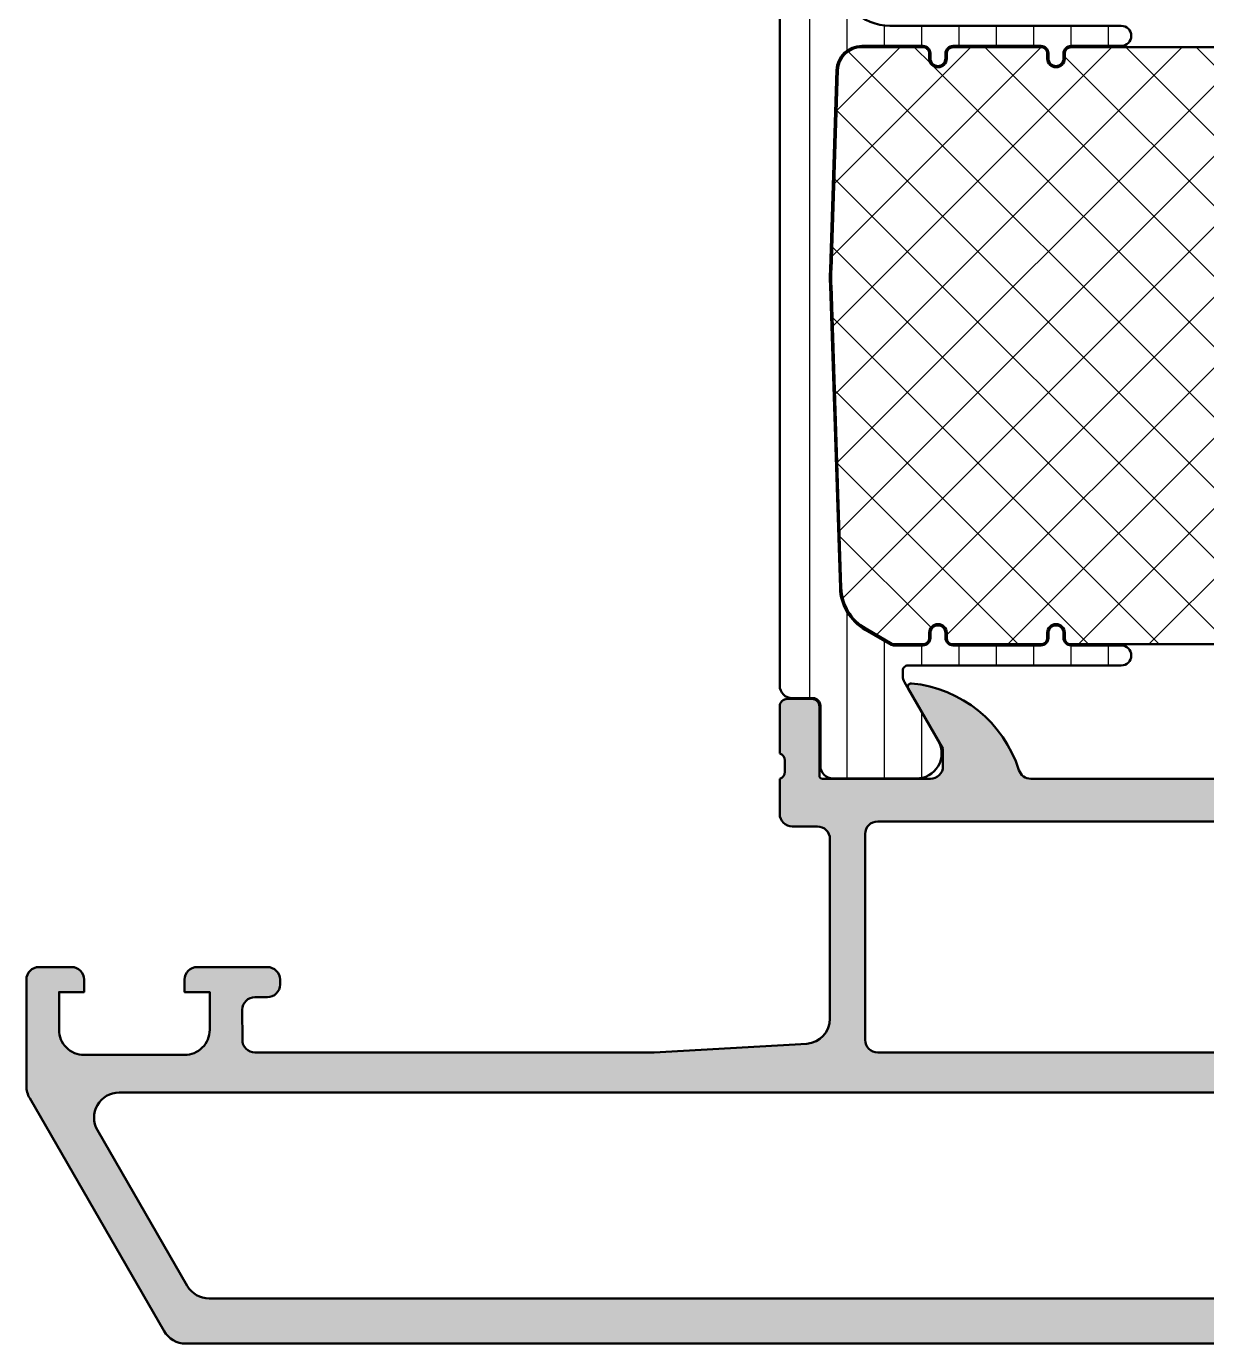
# Model space of a CAD drawing. Extents: x 0 to 94, y 0 to 85.
# Drawn here: x 0 to 47, y 0 to 52.5 of the extents above; entities that cross this region are included whole.
import ezdxf

# ---------------------------------------------------------------- set-up
doc = ezdxf.new("R2010")
doc.units = 0
for name, color, linetype, lineweight in [('0S-Alu contour', 7, 'Continuous', 50), ('0S-Alu hatch', 252, 'Continuous', 25), ('0S-Plastic contour', 254, 'Continuous', 50), ('0S-Plastic hatch', 253, 'Continuous', 25), ('0S-PT contour', 91, 'Continuous', 50), ('0S-PT hatch', 103, 'Continuous', 25)]:
    doc.layers.add(name, color=color, linetype=linetype, lineweight=lineweight)

# ---------------------------------------------------------------- blocks, each defined once
blk = doc.blocks.new('284163__81002B77_D371_412A_8749_E5759F839101___9A96BB0F_FFB2_4C72_AFB3_B5EC14BC6D6A_')
at = {"layer": '0S-Plastic hatch'}
h = blk.add_hatch(dxfattribs=at)
h.set_pattern_fill('ANSI31', color=256, scale=0.4680000000000001, angle=45, style=0)
h.set_pattern_definition([(90, (0, 0), (-1.4859, 0), [])])
edge = h.paths.add_edge_path()
edge.add_line((29.99999999999998, 58.79004476142032), (30.00000000000001, 26.21003876142025))
edge.add_arc((30.50000000000001, 26.21003876142025), 0.5, 180, 270.0000000000081)
edge.add_line((30.50000000000008, 25.71003876142025), (31.32033267325756, 25.71003876142036))
edge.add_ellipse((31.32033267325755, 25.41003876142029), major_axis=(-0.3000000000000718, 0), ratio=1, start_angle=180, end_angle=269.9999999999993, ccw=False)
edge.add_line((31.62033267325762, 25.41003876142035), (31.61999804395146, 23.01004037848405))
edge.add_arc((32.11999402139014, 23.01003773885906), 0.4999959774456543, 179.9996975182267, 270.0003024811965)
edge.add_line((32.11999666101531, 22.51004176142037), (35.43515934783147, 22.51004176142037))
edge.add_arc((35.44703679091135, 23.50997122210529), 0.9999999999998763, 269.3194566383534, 389.9999965993499)
edge.add_line((36.31306222437195, 24.00997117070442), (34.96698728326966, 26.34144167906149))
edge.add_ellipse((35.40000000000014, 26.59144165336105), major_axis=(-0.500000000000092, 0), ratio=1, start_angle=0, end_angle=29.999996599339, ccw=False)
edge.add_line((34.90000000000005, 26.59144165336102), (34.90000000000002, 26.81005449050037))
edge.add_ellipse((35.09999999999999, 26.8100544905004), major_axis=(-0.1999999999999673, 0), ratio=1, start_angle=269.99999999999386, end_angle=360, ccw=False)
edge.add_line((35.10000000000001, 27.01005449050037), (43.60000000000003, 27.01005449050031))
edge.add_arc((43.60000000000005, 27.4100544905003), 0.3999999999999915, 269.999999999998, 449.9999999999979)
edge.add_line((43.60000000000006, 27.81005449050029), (41.60000000000012, 27.81005449050032))
edge.add_ellipse((41.60000000000013, 28.11005449050038), major_axis=(-0.300000000000054, 0), ratio=1, start_angle=0, end_angle=89.99999999999733, ccw=False)
edge.add_line((41.30000000000008, 28.11005449050038), (41.29999999999999, 28.31005449050041))
edge.add_arc((41.00000000000003, 28.31005449050041), 0.2999999999999687, 0, 180)
edge.add_line((40.70000000000006, 28.31005449050041), (40.70000000000014, 28.1100544905005))
edge.add_ellipse((40.39999999999997, 28.11005449050044), major_axis=(-0.3000000000001748, 0), ratio=1, start_angle=90.000000000015, end_angle=180, ccw=False)
edge.add_line((40.40000000000005, 27.81005449050026), (36.90000000000004, 27.81005449050035))
edge.add_ellipse((36.90000000000006, 28.11005449050037), major_axis=(-0.300000000000022, 0), ratio=1, start_angle=0, end_angle=89.99999999999733, ccw=False)
edge.add_line((36.60000000000003, 28.11005449050038), (36.59999999999993, 28.31005449050041))
edge.add_arc((36.29999999999994, 28.31005449050041), 0.2999999999999829, 0, 180)
edge.add_line((35.99999999999996, 28.31005449050041), (36.00000000000004, 28.11005449050044))
edge.add_ellipse((35.70000000000002, 28.1100544905004), major_axis=(-0.3000000000000256, 0), ratio=1, start_angle=90.00000000000682, end_angle=180, ccw=False)
edge.add_line((35.70000000000006, 27.81005449050038), (34.53589838479961, 27.81005449050041))
edge.add_ellipse((34.53589838479964, 28.01005449013193), major_axis=(-0.1999999996315189, 0), ratio=1, start_angle=60.000000000000114, end_angle=89.99999999999193, ccw=False)
edge.add_line((34.43589838498387, 27.83684940969415), (33.39909590169315, 28.43544747352554))
edge.add_ellipse((34.39909573626418, 30.16749836768739), major_axis=(-1.999999992277231, 0), ratio=1, start_angle=1.7229977105126864, end_angle=60.00000534461259, ccw=False)
edge.add_line((32.40000000000005, 30.1073634663445), (32.00538057003607, 42.13205685302933))
edge.add_ellipse((41.99999999997905, 42.46005449050093), major_axis=(-9.99999999997904, 0), ratio=1, start_angle=-1.8796251589935764, end_angle=1.8796251589967028, ccw=False)
edge.add_line((32.00538057003605, 42.78805212797199), (32.26315492135412, 50.72285425424766))
edge.add_ellipse((33.2626168643505, 50.69005449050047), major_axis=(-0.9999999999999885, 0), ratio=1, start_angle=269.9999999999984, end_angle=358.1203748410058, ccw=False)
edge.add_line((33.26261686435053, 51.69005449050046), (35.70000000000007, 51.69005449050039))
edge.add_ellipse((35.70000000000007, 51.39005449050042), major_axis=(-0.2999999999999687, 0), ratio=1, start_angle=180, end_angle=270.00000000000136, ccw=False)
edge.add_line((36.00000000000004, 51.39005449050045), (36.00000000000001, 51.1900544905004))
edge.add_arc((36.3, 51.19005449050039), 0.2999999999999829, 180, 360)
edge.add_line((36.59999999999998, 51.19005449050037), (36.59999999999998, 51.39005449050038))
edge.add_ellipse((36.89999999999994, 51.39005449050038), major_axis=(-0.2999999999999545, 0), ratio=1, start_angle=270, end_angle=360, ccw=False)
edge.add_line((36.89999999999994, 51.69005449050034), (40.40000000000019, 51.6900544905004))
edge.add_ellipse((40.40000000000018, 51.39005449050046), major_axis=(-0.2999999999999332, 0), ratio=1, start_angle=180, end_angle=269.99999999999864, ccw=False)
edge.add_line((40.70000000000011, 51.39005449050049), (40.70000000000002, 51.19005449050036))
edge.add_arc((41.00000000000003, 51.19005449050039), 0.2999999999999971, 180, 360)
edge.add_line((41.30000000000002, 51.1900544905004), (41.30000000000008, 51.39005449050038))
edge.add_ellipse((41.60000000000006, 51.39005449050042), major_axis=(-0.2999999999999829, 0), ratio=1, start_angle=270.0000000000054, end_angle=360, ccw=False)
edge.add_line((41.60000000000003, 51.6900544905004), (43.60000000000003, 51.69005449050039))
edge.add_arc((43.60000000000003, 52.09005449050038), 0.3999999999999915, 270, 450)
edge.add_line((43.60000000000003, 52.49005449050037), (34.3878614122997, 52.49005449050031))
edge.add_ellipse((34.38786141229967, 54.49005449050032), major_axis=(-2.000000000000014, 0), ratio=1, start_angle=-1.8796251589948838, end_angle=90.0000000000008, ccw=False)
edge.add_line((32.38893752630687, 54.55565401799471), (32.39999999999999, 54.892745514656))
edge.add_ellipse((34.39909574398349, 54.83261061308097), major_axis=(-2.000000000000091, 0), ratio=1, start_angle=299.9999946553896, end_angle=358.2770022894894, ccw=False)
edge.add_line((33.39909590555096, 56.56466151393097), (34.39999991921626, 57.14253358699686))
edge.add_arc((33.89999999999996, 58.00855903742182), 1.000000000000033, 299.9999946553925, 360)
edge.add_line((34.89999999999999, 58.00855903742185), (34.90000000000005, 58.40864186947969))
edge.add_ellipse((35.40000000000001, 58.40864186947963), major_axis=(-0.4999999999999574, 0), ratio=1, start_angle=330.0000034006557, end_angle=360, ccw=False)
edge.add_line((34.96698728326967, 58.65864184377916), (36.31306222437206, 60.99011235213627))
edge.add_arc((35.44703679091145, 61.49011230073543), 0.9999999999999037, 330.0000034006489, 450.6805433616453)
edge.add_line((35.43515934783159, 62.49004176142037), (32.11999666101519, 62.49004176142037))
edge.add_arc((32.11999402139003, 61.99004578398157), 0.499995977445768, 89.99969751880435, 180.0003024817733)
edge.add_line((31.61999804395123, 61.99004314435656), (31.62033267325751, 59.59004476142033))
edge.add_ellipse((31.3203326732575, 59.59004476142033), major_axis=(-0.3000000000000114, 0), ratio=1, start_angle=90.00000000001148, end_angle=180, ccw=False)
edge.add_line((31.32033267325756, 59.29004476142032), (30.49999999999998, 59.29004476142032))
edge.add_arc((30.49999999999998, 58.79004476142032), 0.5, 90, 180)
at = {"layer": '0S-Plastic contour', "color": 7}
for points in [[(35.43515934783159, 62.49004176142037), (32.11999666101519, 62.49004176142037)], [(31.61999804395123, 61.99004314435656), (31.62033267325751, 59.59004476142033)], [(34.96698728326967, 58.65864184377916), (36.31306222437206, 60.99011235213627)], [(29.99999999999998, 58.79004476142032), (30.00000000000001, 26.21003876142025)], [(31.32033267325756, 59.29004476142032), (30.49999999999998, 59.29004476142032)], [(34.89999999999999, 58.00855903742185), (34.90000000000005, 58.40864186947969)], [(33.39909590555096, 56.56466151393097), (34.39999991921626, 57.14253358699686)], [(32.38893752630687, 54.55565401799471), (32.39999999999999, 54.892745514656)], [(43.60000000000003, 52.49005449050037), (34.3878614122997, 52.49005449050031)], [(33.26261686435053, 51.69005449050046), (35.70000000000007, 51.69005449050039)], [(36.89999999999994, 51.69005449050034), (40.40000000000019, 51.6900544905004)], [(41.60000000000003, 51.6900544905004), (43.60000000000003, 51.69005449050039)], [(36.00000000000004, 51.39005449050045), (36.00000000000001, 51.1900544905004)], [(36.59999999999998, 51.19005449050037), (36.59999999999998, 51.39005449050038)], [(40.70000000000011, 51.39005449050049), (40.70000000000002, 51.19005449050036)], [(41.30000000000002, 51.1900544905004), (41.30000000000008, 51.39005449050038)], [(32.00538057003605, 42.78805212797199), (32.26315492135412, 50.72285425424766)], [(32.40000000000005, 30.1073634663445), (32.00538057003607, 42.13205685302933)], [(34.43589838498387, 27.83684940969415), (33.39909590169315, 28.43544747352554)], [(35.70000000000006, 27.81005449050038), (34.53589838479961, 27.81005449050041)], [(35.99999999999996, 28.31005449050041), (36.00000000000004, 28.11005449050044)], [(36.60000000000003, 28.11005449050038), (36.59999999999993, 28.31005449050041)], [(40.40000000000005, 27.81005449050026), (36.90000000000004, 27.81005449050035)], [(40.70000000000006, 28.31005449050041), (40.70000000000014, 28.1100544905005)], [(41.30000000000008, 28.11005449050038), (41.29999999999999, 28.31005449050041)], [(43.60000000000006, 27.81005449050029), (41.60000000000012, 27.81005449050032)], [(34.90000000000005, 26.59144165336102), (34.90000000000002, 26.81005449050037)], [(35.10000000000001, 27.01005449050037), (43.60000000000003, 27.01005449050031)], [(36.31306222437195, 24.00997117070442), (34.96698728326966, 26.34144167906149)], [(30.50000000000008, 25.71003876142025), (31.32033267325756, 25.71003876142036)], [(31.62033267325762, 25.41003876142035), (31.61999804395146, 23.01004037848405)], [(32.11999666101531, 22.51004176142037), (35.43515934783147, 22.51004176142037)]]:
    blk.add_lwpolyline(points, dxfattribs=at)
for centre, radius, start, end in [((32.11999402139003, 61.99004578398157), 0.499995977445768, 89.99969751880435, 180.0003024817733), ((35.44703679091145, 61.49011230073543), 0.9999999999999037, 330.0000034006489, 90.68054336164532), ((30.49999999999998, 58.79004476142032), 0.5, 90, 180), ((33.89999999999996, 58.00855903742182), 1.000000000000033, 299.9999946553925, 0), ((43.60000000000003, 52.09005449050038), 0.3999999999999915, 270, 90), ((36.3, 51.19005449050039), 0.2999999999999829, 180, 0), ((41.00000000000003, 51.19005449050039), 0.2999999999999971, 180, 0), ((36.29999999999994, 28.31005449050041), 0.2999999999999829, 0, 180), ((41.00000000000003, 28.31005449050041), 0.2999999999999687, 0, 180), ((43.60000000000005, 27.4100544905003), 0.3999999999999915, 269.999999999998, 89.99999999999797), ((30.50000000000001, 26.21003876142025), 0.5, 180, 270.0000000000081), ((35.44703679091135, 23.50997122210529), 0.9999999999998763, 269.3194566383534, 29.99999659934991), ((32.11999402139014, 23.01003773885906), 0.4999959774456543, 179.9996975182267, 270.0003024811965)]:
    blk.add_arc(centre, radius, start, end, dxfattribs=at)
at = {"layer": '0S-Plastic contour', "color": 7, "extrusion": (0, 0, -1)}
for centre, radius, start, end in [((-31.3203326732575, 59.59004476142033), 0.3000000000000114, 180, 269.9999999999885), ((-35.40000000000001, 58.40864186947963), 0.4999999999999574, 0, 29.99999659934428), ((-34.39909574398349, 54.83261061308097), 2.000000000000091, 1.722997710510562, 60.00000534461038), ((-34.38786141229967, 54.49005449050032), 2.000000000000014, 269.9999999999992, 1.879625158994947), ((-33.2626168643505, 50.69005449050047), 0.9999999999999885, 1.879625158994171, 90.0000000000016), ((-35.70000000000007, 51.39005449050042), 0.2999999999999687, 89.99999999999864, 180), ((-36.89999999999994, 51.39005449050038), 0.2999999999999545, 0, 90), ((-40.40000000000018, 51.39005449050046), 0.2999999999999332, 90.00000000000136, 180), ((-41.60000000000006, 51.39005449050042), 0.2999999999999829, 0, 89.99999999999459), ((-41.99999999997905, 42.46005449050093), 9.99999999997904, 358.1203748410033, 1.879625158993589), ((-34.39909573626418, 30.16749836768739), 1.999999992277231, 299.9999946553874, 358.2770022894873), ((-34.53589838479964, 28.01005449013193), 0.1999999996315189, 270.0000000000081, 299.9999999999999), ((-35.70000000000002, 28.1100544905004), 0.3000000000000256, 180, 269.9999999999932), ((-36.90000000000006, 28.11005449050037), 0.300000000000022, 270.0000000000027, 0), ((-40.39999999999997, 28.11005449050044), 0.3000000000001748, 180, 269.999999999985), ((-41.60000000000013, 28.11005449050038), 0.300000000000054, 270.0000000000027, 0), ((-35.09999999999999, 26.8100544905004), 0.1999999999999673, 0, 90.00000000000612), ((-35.40000000000014, 26.59144165336105), 0.500000000000092, 330.000003400661, 0), ((-31.32033267325755, 25.41003876142029), 0.3000000000000718, 90.00000000000067, 180)]:
    blk.add_arc(centre, radius, start, end, dxfattribs=at)
blk = doc.blocks.new('371240__C23496F1_27AD_4283_8413_84D6DE00E78A_')
at = {"layer": '0S-PT hatch'}
h = blk.add_hatch(dxfattribs=at)
h.set_pattern_fill('ANSI37', color=256, scale=0.625, angle=90, style=0)
h.set_pattern_definition([(135, (0, 0), (-1.403165018917055, -1.403165018917055), []), (225, (0, 0), (1.403165018917055, -1.403165018917055), [])])
edge = h.paths.add_edge_path()
edge.add_line((58.34999999999999, 51.19005449050035), (58.35000000000002, 28.31005449050037))
edge.add_ellipse((57.90000000000004, 28.31005449050036), major_axis=(-0.4499999999999816, 0), ratio=1, start_angle=90.00000000000091, end_angle=180, ccw=False)
edge.add_line((57.90000000000005, 27.86005449050038), (41.60000000000001, 27.86005449050032))
edge.add_ellipse((41.60000000000003, 28.11005449050034), major_axis=(-0.2500000000000142, 0), ratio=1, start_angle=0, end_angle=89.99999999999352, ccw=False)
edge.add_line((41.35000000000002, 28.11005449050032), (41.34999999999999, 28.31005449050038))
edge.add_arc((40.99999999999996, 28.31005449050037), 0.3500000000000227, 0, 180)
edge.add_line((40.64999999999995, 28.31005449050037), (40.65000000000006, 28.11005449050036))
edge.add_ellipse((40.39999999999999, 28.11005449050039), major_axis=(-0.250000000000071, 0), ratio=1, start_angle=89.99999999999352, end_angle=180, ccw=False)
edge.add_line((40.39999999999996, 27.86005449050032), (36.9, 27.86005449050032))
edge.add_ellipse((36.90000000000001, 28.11005449050036), major_axis=(-0.2500000000000391, 0), ratio=1, start_angle=0, end_angle=89.9999999999967, ccw=False)
edge.add_line((36.64999999999998, 28.11005449050036), (36.65000000000001, 28.31005449050038))
edge.add_arc((36.29999999999999, 28.31005449050037), 0.3500000000000227, 0, 180)
edge.add_line((35.94999999999996, 28.31005449050037), (35.95000000000008, 28.11005449050037))
edge.add_ellipse((35.70000000000004, 28.11005449050042), major_axis=(-0.2500000000000355, 0), ratio=1, start_angle=89.99999999998528, end_angle=180, ccw=False)
edge.add_line((35.69999999999998, 27.86005449050038), (34.5358983847997, 27.86005449050038))
edge.add_ellipse((34.53589838713249, 28.01005449883767), major_axis=(-0.1500000083372975, 0), ratio=1, start_angle=59.99999910894451, end_angle=89.99999910894002, ccw=False)
edge.add_line((34.4608983809436, 27.88015068221609), (33.42409589765384, 28.47874874604682))
edge.add_ellipse((34.39909573626418, 30.16749836768731), major_axis=(-1.949999992277206, 0), ratio=1, start_angle=1.7210023747038008, end_angle=60.00000534460821, ccw=False)
edge.add_line((32.44997535292809, 30.10893471731558), (32.05535366718593, 42.13369684121617))
edge.add_ellipse((42.00025192126274, 42.46005453213391), major_axis=(-9.950251787083639, 0), ratio=1, start_angle=-1.8796724993554221, end_angle=1.8795778186358234, ccw=False)
edge.add_line((32.05535420650241, 42.7864286568991), (32.31312801850385, 50.72121426606023))
edge.add_ellipse((33.26261686435047, 50.69005449050038), major_axis=(-0.9500000000000488, 0), ratio=1, start_angle=269.99999999999784, end_angle=358.12037484100483, ccw=False)
edge.add_line((33.26261686435051, 51.64005449050043), (35.7, 51.64005449050039))
edge.add_ellipse((35.70000000000001, 51.39005449050038), major_axis=(-0.2500000000000071, 0), ratio=1, start_angle=180, end_angle=270.00000000000165, ccw=False)
edge.add_line((35.95000000000002, 51.3900544905004), (35.95000000000002, 51.19005449050037))
edge.add_arc((36.3, 51.19005449050038), 0.3499999999999801, 180, 360)
edge.add_line((36.64999999999998, 51.19005449050039), (36.64999999999998, 51.39005449050036))
edge.add_ellipse((36.89999999999996, 51.39005449050038), major_axis=(-0.2499999999999858, 0), ratio=1, start_angle=270, end_angle=360, ccw=False)
edge.add_line((36.89999999999996, 51.64005449050036), (40.40000000000008, 51.64005449050037))
edge.add_ellipse((40.40000000000008, 51.3900544905004), major_axis=(-0.2499999999999716, 0), ratio=1, start_angle=180, end_angle=270.00000000000324, ccw=False)
edge.add_line((40.65000000000006, 51.39005449050042), (40.65000000000003, 51.19005449050039))
edge.add_arc((41.00000000000001, 51.19005449050037), 0.3499999999999801, 180, 360)
edge.add_line((41.34999999999999, 51.19005449050036), (41.35000000000002, 51.39005449050042))
edge.add_ellipse((41.59999999999996, 51.39005449050042), major_axis=(-0.2499999999999432, 0), ratio=1, start_angle=270.00000000000324, end_angle=360, ccw=False)
edge.add_line((41.59999999999995, 51.64005449050037), (57.89999999999996, 51.64005449050039))
edge.add_ellipse((57.89999999999996, 51.19005449050035), major_axis=(-0.4500000000000313, 0), ratio=1, start_angle=180, end_angle=270, ccw=False)
at = {"layer": '0S-PT contour', "color": 7}
for points in [[(33.26261686435051, 51.64005449050043), (35.7, 51.64005449050039)], [(36.89999999999996, 51.64005449050036), (40.40000000000008, 51.64005449050037)], [(41.59999999999995, 51.64005449050037), (57.89999999999996, 51.64005449050039)], [(35.95000000000002, 51.3900544905004), (35.95000000000002, 51.19005449050037)], [(36.64999999999998, 51.19005449050039), (36.64999999999998, 51.39005449050036)], [(40.65000000000006, 51.39005449050042), (40.65000000000003, 51.19005449050039)], [(41.34999999999999, 51.19005449050036), (41.35000000000002, 51.39005449050042)], [(58.34999999999999, 51.19005449050035), (58.35000000000002, 28.31005449050037)], [(32.05535420650241, 42.7864286568991), (32.31312801850385, 50.72121426606023)], [(32.44997535292809, 30.10893471731558), (32.05535366718593, 42.13369684121617)], [(34.4608983809436, 27.88015068221609), (33.42409589765384, 28.47874874604682)], [(35.69999999999998, 27.86005449050038), (34.5358983847997, 27.86005449050038)], [(35.94999999999996, 28.31005449050037), (35.95000000000008, 28.11005449050037)], [(36.64999999999998, 28.11005449050036), (36.65000000000001, 28.31005449050038)], [(40.39999999999996, 27.86005449050032), (36.9, 27.86005449050032)], [(40.64999999999995, 28.31005449050037), (40.65000000000006, 28.11005449050036)], [(41.35000000000002, 28.11005449050032), (41.34999999999999, 28.31005449050038)], [(57.90000000000005, 27.86005449050038), (41.60000000000001, 27.86005449050032)]]:
    blk.add_lwpolyline(points, dxfattribs=at)
at = {"layer": '0S-PT contour', "color": 7, "extrusion": (0, 0, -1)}
for centre, radius, start, end in [((-33.26261686435047, 50.69005449050038), 0.9500000000000488, 1.879625158995141, 90.00000000000216), ((-35.70000000000001, 51.39005449050038), 0.2500000000000071, 89.99999999999837, 180), ((-36.89999999999996, 51.39005449050038), 0.2499999999999858, 0, 90), ((-40.40000000000008, 51.3900544905004), 0.2499999999999716, 89.99999999999675, 180), ((-41.59999999999996, 51.39005449050042), 0.2499999999999432, 0, 89.99999999999675), ((-57.89999999999996, 51.19005449050035), 0.4500000000000313, 90, 180), ((-42.00025192126274, 42.46005453213391), 9.95025178708364, 358.1204221813642, 1.879672499355316), ((-34.39909573626418, 30.16749836768731), 1.949999992277206, 299.9999946553918, 358.2789976252962), ((-34.53589838713249, 28.01005449883767), 0.1500000083372975, 270.0000008910601, 300.0000008910555), ((-35.70000000000004, 28.11005449050042), 0.2500000000000355, 180, 270.0000000000147), ((-36.90000000000001, 28.11005449050036), 0.2500000000000391, 270.0000000000033, 0), ((-40.39999999999999, 28.11005449050039), 0.250000000000071, 180, 270.0000000000065), ((-41.60000000000003, 28.11005449050034), 0.2500000000000142, 270.0000000000065, 0), ((-57.90000000000004, 28.31005449050036), 0.4499999999999816, 180, 269.9999999999991)]:
    blk.add_arc(centre, radius, start, end, dxfattribs=at)
at = {"layer": '0S-PT contour', "color": 7}
for centre, radius, start, end in [((36.3, 51.19005449050038), 0.3499999999999801, 180, 0), ((41.00000000000001, 51.19005449050037), 0.3499999999999801, 180, 0), ((36.29999999999999, 28.31005449050037), 0.3500000000000227, 0, 180), ((40.99999999999996, 28.31005449050037), 0.3500000000000227, 0, 180)]:
    blk.add_arc(centre, radius, start, end, dxfattribs=at)
blk = doc.blocks.new('398330__56C9ABFC_B1B2_4156_9393_1C7BB5729382_')
at = {"layer": '0S-Alu hatch'}
h = blk.add_hatch(color=256, dxfattribs=at)
edge = h.paths.add_edge_path()
edge.add_line((25.00037084578039, 11.60004071237787), (31.082444756747, 11.94792565461702))
edge.add_arc((31.00036936950908, 12.9445517785019), 1.000000000000021, 274.7078690714829, 360.0012736809183)
edge.add_line((32.00036936926202, 12.94457400842825), (32.00008499145045, 20.10003260614627))
edge.add_arc((31.50006512295871, 20.10002799656068), 0.500019868512985, 0.0005281989191062, 89.99865219799322)
edge.add_line((31.50007688521743, 20.60004786493532), (30.50007688521727, 20.60003260614626))
edge.add_ellipse((30.50009269967538, 21.10004842060433), major_axis=(-0.5000158147081594, 0), ratio=1, start_angle=0.00181214617907699, end_angle=89.99818785390738, ccw=False)
edge.add_line((30.00007688521731, 21.10003260614637), (30.00008499145062, 22.50004176142037))
edge.add_arc((29.92124854490757, 22.76756235341349), 0.2788950563274415, 286.4198764194924, 361.1645893740985)
edge.add_line((30.20008599145063, 22.77323076141187), (30.20008599145062, 23.22682476141186))
edge.add_arc((29.92121789580745, 23.23248542088893), 0.2789255417371531, 358.8371299271116, 433.5754054446438)
edge.add_line((30.00008499145062, 23.50002876141187), (30.00008499145062, 25.38003976142037))
edge.add_ellipse((30.30008499145063, 25.38003976142038), major_axis=(-0.3000000000000043, 0), ratio=1, start_angle=270.00000000000136, end_angle=360, ccw=False)
edge.add_line((30.30008499145062, 25.68003976142038), (31.28005931049341, 25.68003976142038))
edge.add_ellipse((31.28005931049341, 25.38003976142038), major_axis=(-0.3000000000000043, 0), ratio=1, start_angle=180, end_angle=270.0000000000007, ccw=False)
edge.add_line((31.58005931049341, 25.38003976142037), (31.5800593104934, 22.62004176142037))
edge.add_arc((31.70005931049345, 22.62004176142037), 0.1200000000000507, 180, 269.9999999999983)
edge.add_line((31.70005931049345, 22.50004176142032), (36.00008499145034, 22.50004176142026))
edge.add_arc((36.00008499145042, 23.00004176142033), 0.500000000000064, 269.999999999991, 360)
edge.add_line((36.50008499145048, 23.00004176142027), (36.50008499145034, 23.7000417614203))
edge.add_line((36.50008499145034, 23.7000417614203), (35.11858953382799, 26.09286208444785))
edge.add_ellipse((35.23820477609869, 26.16192197677206), major_axis=(-0.1381197846483522, 0), ratio=1, start_angle=-95.62257755082868, end_angle=30.00000000001552, ccw=False)
edge.add_ellipse((34.76186175027681, 21.32343289957317), major_axis=(-4.999999999999412, 0), ratio=1, start_angle=197.748416356071, end_angle=264.37742244920736, ccw=False)
edge.add_arc((40.00008499145074, 23.00004176142099), 0.5000000000007248, 197.7484163560577, 269.999999999978)
edge.add_line((40.00008499145056, 22.50004176142026), (54.00005447387237, 22.50004176142021))
edge.add_arc((54.00005447387258, 23.0000417614213), 0.5000000000010982, 269.9999999999764, 342.2515836438969)
edge.add_ellipse((59.23827771504647, 21.32343289957364), major_axis=(-4.999999999998933, 0), ratio=1, start_angle=275.62257755079924, end_angle=342.2515836439351, ccw=False)
edge.add_ellipse((58.76193468922402, 26.16192197677204), major_axis=(-0.138119784648296, 0), ratio=1, start_angle=149.9999999999792, end_angle=275.62257755081316, ccw=False)
edge.add_line((58.88154993149465, 26.09286208444785), (57.50005447387224, 23.70004176142032))
edge.add_line((57.50005447387224, 23.70004176142032), (57.5000544738723, 23.00004176142032))
edge.add_arc((58.00005447387233, 23.0000417614203), 0.500000000000032, 180, 269.9999999999976)
edge.add_line((58.00005447387231, 22.50004176142027), (62.30008015483038, 22.50004176142032))
edge.add_arc((62.30008015483036, 22.62004176141958), 0.1199999999992585, 270.0000000000068, 360)
edge.add_line((62.42008015482962, 22.62004176141958), (62.42008015482962, 25.38003976141957))
edge.add_ellipse((62.72008015482963, 25.38003976141957), major_axis=(-0.3000000000000114, 0), ratio=1, start_angle=270.00000000000136, end_angle=360, ccw=False)
edge.add_line((62.72008015482962, 25.68003976141958), (63.70005447387241, 25.68003976141958))
edge.add_ellipse((63.70005447387241, 25.38003976141958), major_axis=(-0.2999999999999971, 0), ratio=1, start_angle=180, end_angle=270, ccw=False)
edge.add_line((64.00005447387241, 25.38003976141957), (64.00005447387241, 23.50002876141104))
edge.add_arc((64.07892156951557, 23.23248542088812), 0.2789255417371292, 106.4245945553549, 181.1628700728862)
edge.add_line((63.80005347387243, 23.22682476141107), (63.80005347387244, 22.77323076141108))
edge.add_arc((64.07889092041546, 22.76756235341268), 0.278895056327416, 178.835410625899, 253.5801235805052)
edge.add_line((64.00005447387241, 22.50004176141959), (64.00005447387247, 21.10003260614615))
edge.add_ellipse((63.50006991139028, 21.10003242717922), major_axis=(-0.4999845624822222, 0), ratio=1, start_angle=89.9982309361302, end_angle=180.0000205083468, ccw=False)
edge.add_line((63.50005447387232, 20.60004786493532), (62.50005447387231, 20.6000326061462))
edge.add_arc((62.50003903721569, 20.10004804280285), 0.4999845635816444, 89.99823103484037, 180.0017689652214)
edge.add_line((62.00005447387235, 20.10003260614614), (62.00004887710917, 12.94450654934909))
edge.add_arc((63.0000488768621, 12.94452877927549), 0.9999999999999996, 180.0012736809183, 250.8192040717801)
edge.add_line((62.67149877926248, 12.00004223444424), (69.00005035264365, 11.60004071248451))
edge.add_line((69.00005035264365, 11.60004071248451), (84.90004424912786, 11.60004071248445))
edge.add_arc((84.90005456923834, 12.10003039237414), 0.4999896799961868, 269.9988173780418, 360.0011826219717)
edge.add_line((85.40004424912802, 12.10004071248479), (85.40019439696351, 13.2999877929686))
edge.add_arc((84.90020471707408, 13.29999811307922), 0.499989679995947, 359.9988173777201, 450.0011826219484)
edge.add_line((84.90019439696368, 13.79998779296866), (84.40019439696322, 13.79998779296866))
edge.add_ellipse((84.40018407685275, 14.29997747285806), major_axis=(-0.4999896799959079, 0), ratio=1, start_angle=-0.001182622279827683, end_angle=90.00118262195662, ccw=False)
edge.add_line((83.90019439696336, 14.2999877929687), (83.90019439696329, 14.49999999999991))
edge.add_ellipse((84.4001840768527, 14.50001032011044), major_axis=(-0.499989679995931, 0), ratio=1, start_angle=-90.00118262195662, end_angle=0.0011826222798845265, ccw=False)
edge.add_line((84.40019439696317, 14.99999999999985), (87.20018218993219, 14.99999999999991))
edge.add_ellipse((87.20019251004258, 14.50001032011041), major_axis=(-0.4999896799960127, 0), ratio=1, start_angle=179.9988173777202, end_angle=270.0011826219485, ccw=False)
edge.add_line((87.7001821899321, 14.4999999999998), (87.70018218993211, 13.99999999999989))
edge.add_line((87.70018218993211, 13.99999999999989), (86.70018218993204, 13.99999999999991))
edge.add_line((86.70018218993204, 13.99999999999991), (86.700182189932, 12.49999999999995))
edge.add_arc((87.70017656838704, 12.499994378455), 0.9999943784708557, 179.9996779077391, 270.0003220926265)
edge.add_line((87.70018218993226, 11.49999999999994), (91.70015167235402, 11.49999999999991))
edge.add_arc((91.70022583591093, 12.49992583644285), 0.9999258391932613, 269.99575042604, 360.0042495739119)
edge.add_line((92.70015167235387, 12.49999999999991), (92.70015167235402, 13.99999999999991))
edge.add_line((92.70015167235402, 13.99999999999991), (91.70015167235398, 13.99999999999991))
edge.add_line((91.70015167235398, 13.99999999999991), (91.70015167235395, 14.49999999999995))
edge.add_ellipse((92.20018857114314, 14.4999631012108), major_axis=(-0.5000369001505963, 0), ratio=1, start_angle=270.00422797773615, end_angle=359.9957720223886, ccw=False)
edge.add_line((92.20015167235414, 14.99999999999997), (93.50020050047922, 14.99999999999992))
edge.add_ellipse((93.5001535412195, 14.50001407790367), major_axis=(-0.4999859243014777, 0), ratio=1, start_angle=179.9983867455009, end_angle=269.994618713721, ccw=False)
edge.add_line((94.00013946532279, 14.50000000000014), (94.00013946532277, 10.26800537109367))
edge.add_ellipse((93.0160492396543, 10.26443183364186), major_axis=(-0.9840967139596402, 0), ratio=1, start_angle=149.9479037001782, end_angle=180.2080578676827, ccw=False)
edge.add_line((93.86785424555744, 9.771608767679568), (88.51555176908819, 0.5002119739540625))
edge.add_ellipse((87.64744364442107, 1.003395307264719), major_axis=(-1.003396822316416, 0), ratio=1, start_angle=90.09956691221169, end_angle=149.9020425270738, ccw=False)
edge.add_line((87.64918731688503, -8.5e-14), (6.350952148437556, -2.84e-14))
edge.add_ellipse((6.352695820901472, 1.003395307264423), major_axis=(-1.003396822316069, 0), ratio=1, start_angle=30.09795747292918, end_angle=89.90043308779082, ccw=False)
edge.add_line((5.484587696234682, 0.500211973953896), (0.1322852197651221, 9.771608767679513))
edge.add_ellipse((0.984090225668805, 10.26443183364161), major_axis=(-0.9840967139599923, 0), ratio=1, start_angle=-0.20805786770910117, end_angle=30.052096299796688, ccw=False)
edge.add_line((-2.85e-14, 10.26800537109386), (-8.53e-14, 14.5000000000002))
edge.add_ellipse((0.4999859241032653, 14.5000140779036), major_axis=(-0.4999859243015436, 0), ratio=1, start_angle=-89.99461871373302, end_angle=0.001613254499204686, ccw=False)
edge.add_line((0.4999389648436654, 14.99999999999991), (1.799987792968607, 14.99999999999991))
edge.add_ellipse((1.799950894179545, 14.49996310121079), major_axis=(-0.5000369001505394, 0), ratio=1, start_angle=180.0042279776114, end_angle=269.99577202225737, ccw=False)
edge.add_line((2.299987792968664, 14.49999999999991), (2.299987792968664, 13.99999999999991))
edge.add_line((2.299987792968664, 13.99999999999991), (1.299987792968863, 13.99999999999991))
edge.add_line((1.299987792968863, 13.99999999999991), (1.299987792968607, 12.49999999999983))
edge.add_arc((2.299913629411549, 12.49992583644285), 0.9999258391932613, 179.9957504260882, 270.0042495739673)
edge.add_line((2.29998779296858, 11.49999999999991), (6.29995727539054, 11.49999999999991))
edge.add_arc((6.299962896935703, 12.49999437845487), 0.99999437847075, 269.9996779073771, 360.000322092261)
edge.add_line((7.299957275390652, 12.49999999999986), (7.29995727539054, 13.99999999999991))
edge.add_line((7.29995727539054, 13.99999999999991), (6.299957275390538, 13.99999999999991))
edge.add_line((6.299957275390538, 13.99999999999991), (6.299957275390538, 14.49999999999969))
edge.add_ellipse((6.799946955280176, 14.50001032011033), major_axis=(-0.4999896799961442, 0), ratio=1, start_angle=-90.00118262194508, end_angle=0.0011826219716795094, ccw=False)
edge.add_line((6.799957275390538, 14.99999999999997), (9.59994506835946, 14.99999999999991))
edge.add_ellipse((9.599955388469873, 14.50001032011041), major_axis=(-0.4999896799960091, 0), ratio=1, start_angle=179.9988173777202, end_angle=270.0011826219509, ccw=False)
edge.add_line((10.09994506835937, 14.49999999999983), (10.09994506835926, 14.29998779296869))
edge.add_ellipse((9.59995538846978, 14.29997747285814), major_axis=(-0.4999896799959879, 0), ratio=1, start_angle=89.9988173780335, end_angle=180.0011826222799, ccw=False)
edge.add_line((9.599945068359231, 13.79998779296866), (9.099945068358977, 13.79998779296866))
edge.add_arc((9.099934748248703, 13.29999811307922), 0.4999896799959506, 89.99881737806518, 180.0011826222798)
edge.add_line((8.599945068359261, 13.29998779296849), (8.600084896081569, 12.10004071237796))
edge.add_arc((9.100074575971021, 12.10003039226738), 0.4999896799959595, 179.9988173777201, 270.0011826219663)
edge.add_line((9.100084896081569, 11.60004071237793), (25.00037084578039, 11.60004071237787))
edge = h.paths.add_edge_path()
edge.add_line((33.40005552291268, 20.30003705317181), (33.40005552291334, 12.10004071237793))
edge.add_arc((33.90008220294416, 12.10006739240876), 0.5000266807426142, 180.0030571432409, 269.9969428569285)
edge.add_line((33.90005552291441, 11.60004071237793), (60.1000839424081, 11.60004071237793))
edge.add_arc((60.10007902672106, 12.10010338225954), 0.5000626699057723, 270.0005632256474, 360.0029339379497)
edge.add_line((60.60014169597121, 12.10012898890738), (60.6000534248293, 20.30003705317181))
edge.add_arc((60.10007902758832, 20.30006265529942), 0.4999743978964857, 359.9970660620503, 449.9994367743635)
edge.add_line((60.10008394240753, 20.80003705317175), (33.90005552291246, 20.80003705317181))
edge.add_arc((33.90008220294286, 20.30001037314163), 0.5000266807419605, 90.00305714314638, 179.9969428569975)
edge = h.paths.add_edge_path()
edge.add_line((2.828832780577869, 8.499974038300621), (6.409079850411643, 2.29993180385631))
edge.add_arc((7.275065877553931, 2.799999999999996), 1.000000000000041, 210.0045119231193, 270.0000000000006)
edge.add_line((7.275065877553942, 1.799999999999954), (86.72507358776863, 1.799999999999897))
edge.add_arc((86.7250735877686, 2.799999999999883), 0.9999999999999857, 270.0000000000008, 329.9954880768826)
edge.add_line((87.59105961491088, 2.299931803856253), (91.1713066847446, 8.499974038300564))
edge.add_arc((90.30532065760234, 9.00004223444421), 0.9999999999999939, 329.9954880768818, 449.9999999999992)
edge.add_line((90.30532065760235, 10.0000422344442), (3.694818807720082, 10.00004223444426))
edge.add_arc((3.694818807720087, 9.000042234444292), 0.9999999999999734, 90.0000000000003, 210.0045119231205)
at = {"layer": '0S-Alu contour', "color": 7}
for points in [[(36.50008499145048, 23.00004176142027), (36.50008499145034, 23.7000417614203), (35.11858953382799, 26.09286208444785)], [(30.00008499145062, 23.50002876141187), (30.00008499145062, 25.38003976142037)], [(30.30008499145062, 25.68003976142038), (31.28005931049341, 25.68003976142038)], [(31.58005931049341, 25.38003976142037), (31.5800593104934, 22.62004176142037)], [(30.20008599145063, 22.77323076141187), (30.20008599145062, 23.22682476141186)], [(30.00007688521731, 21.10003260614637), (30.00008499145062, 22.50004176142037)], [(31.70005931049345, 22.50004176142032), (36.00008499145034, 22.50004176142026)], [(40.00008499145056, 22.50004176142026), (54.00005447387237, 22.50004176142021)], [(31.50007688521743, 20.60004786493532), (30.50007688521727, 20.60003260614626)], [(60.10008394240753, 20.80003705317175), (33.90005552291246, 20.80003705317181)], [(32.00036936926202, 12.94457400842825), (32.00008499145045, 20.10003260614627)], [(33.40005552291268, 20.30003705317181), (33.40005552291334, 12.10004071237793)], [(0.4999389648436654, 14.99999999999991), (1.799987792968607, 14.99999999999991)], [(6.799957275390538, 14.99999999999997), (9.59994506835946, 14.99999999999991)], [(-2.85e-14, 10.26800537109386), (-8.53e-14, 14.5000000000002)], [(2.299987792968664, 14.49999999999991), (2.299987792968664, 13.99999999999991), (1.299987792968863, 13.99999999999991), (1.299987792968607, 12.49999999999983)], [(7.299957275390652, 12.49999999999986), (7.29995727539054, 13.99999999999991), (6.299957275390538, 13.99999999999991), (6.299957275390538, 14.49999999999969)], [(10.09994506835937, 14.49999999999983), (10.09994506835926, 14.29998779296869)], [(9.599945068359231, 13.79998779296866), (9.099945068358977, 13.79998779296866)], [(8.599945068359261, 13.29998779296849), (8.600084896081569, 12.10004071237796)], [(9.100084896081569, 11.60004071237793), (25.00037084578039, 11.60004071237787)], [(25.00037084578039, 11.60004071237787), (31.082444756747, 11.94792565461702)], [(33.90005552291441, 11.60004071237793), (60.1000839424081, 11.60004071237793)], [(2.29998779296858, 11.49999999999991), (6.29995727539054, 11.49999999999991)], [(90.30532065760235, 10.0000422344442), (3.694818807720082, 10.00004223444426)], [(5.484587696234682, 0.500211973953896), (0.1322852197651223, 9.771608767679513)], [(2.828832780577869, 8.499974038300621), (6.409079850411643, 2.29993180385631)], [(7.275065877553942, 1.799999999999954), (86.72507358776863, 1.799999999999897)], [(87.64918731688503, -8.5e-14), (6.350952148437556, -2.84e-14)]]:
    blk.add_lwpolyline(points, dxfattribs=at)
at = {"layer": '0S-Alu contour', "color": 7, "extrusion": (0, 0, -1)}
for centre, radius, start, end in [((-35.23820477609869, 26.16192197677206), 0.1381197846483522, 329.9999999999845, 95.62257755082875), ((-34.76186175027681, 21.32343289957317), 4.999999999999413, 95.62257755079266, 162.251583643929), ((-30.30008499145063, 25.38003976142038), 0.3000000000000043, 0, 89.99999999999864), ((-31.28005931049341, 25.38003976142038), 0.3000000000000043, 89.99999999999935, 180), ((-30.50009269967538, 21.10004842060433), 0.5000158147081594, 270.0018121460926, 359.9981878538209), ((-0.4999859241032653, 14.5000140779036), 0.4999859243015436, 359.9983867455008, 89.9946187137331), ((-1.799950894179545, 14.49996310121079), 0.5000369001505394, 90.00422797774263, 179.9957720223886), ((-6.799946955280176, 14.50001032011033), 0.4999896799961442, 359.9988173780283, 90.00118262194519), ((-9.599955388469873, 14.50001032011041), 0.4999896799960092, 89.9988173780491, 180.0011826222798), ((-9.59995538846978, 14.29997747285814), 0.4999896799959879, 179.9988173777201, 270.0011826219665), ((-0.984090225668805, 10.26443183364161), 0.9840967139599923, 329.9479037002034, 0.208057867709025), ((-6.352695820901472, 1.003395307264423), 1.003396822316069, 270.0995669122093, 329.9020425270708)]:
    blk.add_arc(centre, radius, start, end, dxfattribs=at)
at = {"layer": '0S-Alu contour', "color": 7}
for centre, radius, start, end in [((29.92121789580745, 23.23248542088893), 0.2789255417371531, 358.8371299271116, 73.57540544464375), ((29.92124854490757, 22.76756235341349), 0.2788950563274415, 286.4198764194924, 1.164589374098488), ((31.70005931049345, 22.62004176142037), 0.1200000000000507, 180, 269.9999999999983), ((36.00008499145042, 23.00004176142033), 0.500000000000064, 269.999999999991, 0), ((40.00008499145074, 23.00004176142099), 0.5000000000007248, 197.7484163560577, 269.999999999978), ((31.50006512295871, 20.10002799656068), 0.500019868512985, 0.0005281989191062, 89.99865219799322), ((33.90008220294286, 20.30001037314163), 0.5000266807419605, 90.00305714314638, 179.9969428569975), ((9.099934748248703, 13.29999811307922), 0.4999896799959506, 89.99881737806518, 180.0011826222798), ((31.00036936950908, 12.9445517785019), 1.000000000000021, 274.7078690714829, 0.0012736809183123), ((2.299913629411549, 12.49992583644285), 0.9999258391932613, 179.9957504260882, 270.0042495739673), ((6.299962896935703, 12.49999437845487), 0.99999437847075, 269.9996779073771, 0.0003220922609314), ((9.100074575971021, 12.10003039226738), 0.4999896799959595, 179.9988173777201, 270.0011826219663), ((33.90008220294416, 12.10006739240876), 0.5000266807426142, 180.0030571432409, 269.9969428569285), ((3.694818807720087, 9.000042234444292), 0.9999999999999734, 90.0000000000003, 210.0045119231205), ((7.275065877553931, 2.799999999999996), 1.000000000000041, 210.0045119231193, 270.0000000000006)]:
    blk.add_arc(centre, radius, start, end, dxfattribs=at)
blk = doc.blocks.new('371240__020566FE_14B3_4D08_AC32_CA4E5B58ED32_')
at = {"layer": '0S-Alu contour', "color": 7}
blk.add_blockref('398330__56C9ABFC_B1B2_4156_9393_1C7BB5729382_', (0, 0), dxfattribs=at)
at = {"layer": '0S-Plastic contour', "color": 7}
blk.add_blockref('284163__81002B77_D371_412A_8749_E5759F839101___9A96BB0F_FFB2_4C72_AFB3_B5EC14BC6D6A_', (0, 0), dxfattribs=at)
at = {"layer": '0S-PT contour', "color": 7}
blk.add_blockref('371240__C23496F1_27AD_4283_8413_84D6DE00E78A_', (0, 0), dxfattribs=at)

msp = doc.modelspace()

# ---------------------------------------------------------------- block references
at = {"layer": '0S-Alu contour', "color": 7}
msp.add_blockref('371240__020566FE_14B3_4D08_AC32_CA4E5B58ED32_', (0, 0), dxfattribs=at)

doc.saveas('drawing.dxf')
